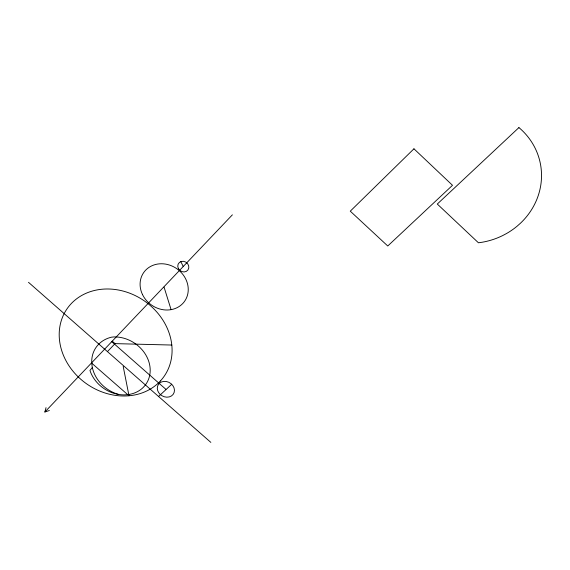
<?xml version="1.0" encoding="UTF-8"?>
<svg xmlns="http://www.w3.org/2000/svg" width="570" height="570" viewBox="0 0 570 570"><rect width="100%" height="100%" fill="white"/><g stroke="black" fill="none" stroke-linecap="round" stroke-linejoin="round"><path stroke-width="0.85" d="M49.355 410.507L44.873 411.996L46.035 407.643M92.333 367.479L89.946 370.464A32.291 27.374 33.6 0 0 118.332 394.376L120.327 394.661A32.291 27.374 33.6 0 0 128.193 394.59L130.088 394.269A32.291 27.374 33.6 0 0 149.931 373.998A32.291 27.374 33.6 0 0 137.242 345.114L135.539 343.817A32.291 27.374 33.6 0 0 113.907 336.927L111.492 337.184A33.103 28.094 33.4 0 0 91.863 364.444A33.103 28.094 33.4 0 0 117.278 394.027L118.574 394.411M44.873 411.996L232.382 214.833M107.431 351.612L115.062 343.625L171.798 345.042M158.546 396.478L171.72 384.273M91.556 363.026L128.998 395.758L123.198 366.424M28.5 282.321L210.85 442.391M112.247 341.152L115.062 343.625M111.741 341.687L165.863 389.296M180.797 261.609L183.298 266.618M164.053 287.095L171.085 309.653M159.55 383.154L158.261 384.665A8.899 7.567 29.8 0 0 160.049 394.283L161.873 395.694A8.899 7.567 29.8 0 0 173.102 394.433A8.899 7.567 29.8 0 0 171.121 383.738A8.899 7.567 29.8 0 0 159.55 383.154M160.327 381.045L158.09 383.282A59.13 50.516 35 0 1 131.962 395.43L128.599 395.808A59.13 50.516 35 0 1 59.316 331.22A59.13 50.516 35 0 1 135.56 295.745A59.13 50.516 35 0 1 160.327 381.045M413.948 148.806L350.272 211.171L387.757 245.991L452.502 185.293L413.948 148.806M518.907 127.609L437.297 204.046L478.43 242.777L482.206 242.236A70.388 65.849 -11.7 0 0 502.747 235.538L506.573 233.501A70.388 65.849 -11.7 0 0 517.218 226.098L520.439 223.233A70.388 65.849 -11.7 0 0 520.374 128.834L518.907 127.609M142.536 294.633A24.994 22.145 35.2 0 0 184.153 301.886A24.994 22.145 35.2 0 0 165.799 264.138A24.994 22.145 35.2 0 0 142.536 294.633M178.346 268.506A5.736 5.151 35.2 0 0 187.943 269.988A5.736 5.151 35.2 0 0 183.633 261.324A5.736 5.151 35.2 0 0 178.346 268.506"/></g></svg>
